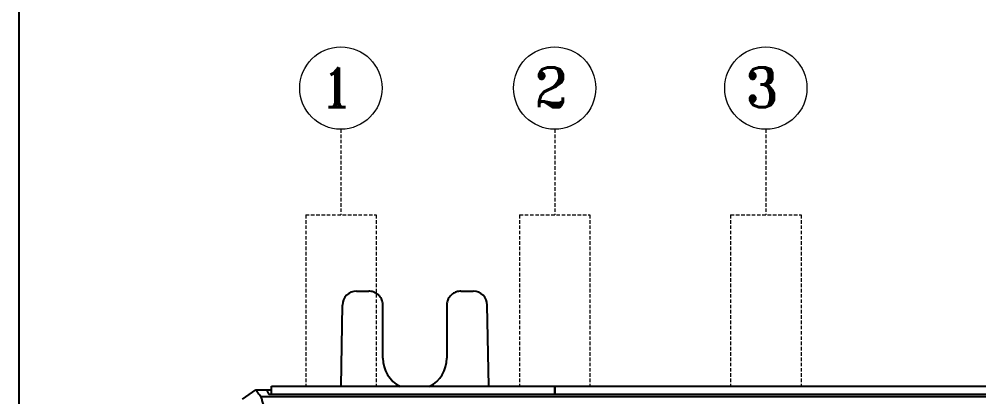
# Model space of a CAD drawing. Header units: millimetres. Extents: x 77 to 917, y 105 to 1108.
# Drawn here: x 77.4 to 145.5, y 677.2 to 704 of the extents above; entities that cross this region are included whole.
import ezdxf

# ---------------------------------------------------------------- set-up
doc = ezdxf.new("R2010")
doc.units = ezdxf.units.MM
doc.linetypes.add('DASHED2', pattern=[0.375, 0.25, -0.125])
doc.styles.add('STYLE2', font='romant.shx')

msp = doc.modelspace()

# ---------------------------------------------------------------- linework, layer by layer
at = {"color": 1, "linetype": 'DASHED2', "lineweight": 18}
for p, q in [((100.226, 696.2), (100.226, 690.115)), ((115.416, 696.2), (115.416, 690.115)), ((130.416, 696.2), (130.416, 690.115)), ((97.726, 690.115), (97.726, 677.944)), ((102.726, 690.115), (102.726, 677.944)), ((112.916, 690.115), (112.916, 677.944)), ((117.916, 690.115), (117.916, 677.944)), ((127.916, 690.115), (127.916, 677.944)), ((132.916, 690.115), (132.916, 677.944))]:
    msp.add_line(p, q, dxfattribs=at)
at = {"color": 1, "linetype": 'DASHED2', "lineweight": 5}
for p, q in [((97.726, 690.115), (102.726, 690.115)), ((112.916, 690.115), (117.916, 690.115)), ((127.916, 690.115), (132.916, 690.115))]:
    msp.add_line(p, q, dxfattribs=at)
at = {"color": 7, "linetype": 'Continuous'}
for p, q in [((101.336, 684.694), (102.214, 684.694)), ((108.749, 684.694), (109.627, 684.694)), ((100.236, 677.944), (100.337, 683.711)), ((103.214, 679.944), (103.214, 683.694)), ((107.749, 683.694), (107.749, 679.944)), ((110.727, 677.944), (110.627, 683.711)), ((93.243, 677.023), (94.187, 677.694)), ((94.187, 677.694), (95.292, 677.694)), ((94.933, 677.694), (95.102, 677.355)), ((95.292, 677.944), (115.417, 677.944)), ((95.292, 677.355), (95.292, 677.944)), ((115.417, 677.944), (115.417, 677.355)), ((115.419, 677.944), (165.669, 677.944)), ((115.419, 677.355), (115.419, 677.944)), ((166.422, 677.198), (94.541, 677.198)), ((165.861, 677.355), (95.102, 677.355))]:
    msp.add_line(p, q, dxfattribs=at)
msp.add_lwpolyline([(77.374, 1009.23), (917.29, 1009.23), (917.29, 428.192), (77.374, 428.192)], close=True)
at = {"color": 0, "linetype": 'ByBlock', "lineweight": 18}
for centre in [(100.226, 699.123), (115.416, 699.123), (130.416, 699.123)]:
    msp.add_circle(centre, 2.922, dxfattribs=at)
at = {"color": 7, "linetype": 'Continuous'}
for centre, radius, start, end in [((101.336, 683.694), 1, 90, 179), ((109.627, 683.694), 1, 1, 90), ((105.482, 679.944), 2.267, 180, 242.3898), ((105.482, 679.944), 2.267, 297.6102, 0)]:
    msp.add_arc(centre, radius, start, end, dxfattribs=at)
for points, knots in [([(103.214, 683.694), (103.214, 683.798), (103.181, 684.008), (103.037, 684.292), (102.812, 684.516), (102.528, 684.661), (102.318, 684.694), (102.214, 684.694)], [0, 0, 0, 0, 0.312844, 0.625707, 0.9386, 1.251523, 1.564464, 1.564464, 1.564464, 1.564464]), ([(108.749, 684.694), (108.645, 684.694), (108.435, 684.661), (108.152, 684.516), (107.927, 684.292), (107.782, 684.008), (107.749, 683.798), (107.749, 683.694)], [0, 0, 0, 0, 0.312941, 0.625864, 0.938757, 1.25162, 1.564464, 1.564464, 1.564464, 1.564464]), ([(94.541, 677.198), (94.506, 677.247), (94.429, 677.354), (94.311, 677.52), (94.228, 677.637), (94.187, 677.694)], [0, 0, 0, 0, 0.1789919, 0.3978668, 0.6092519, 0.6092519, 0.6092519, 0.6092519]), ([(94.541, 677.198), (94.571, 677.109), (94.616, 676.923), (94.715, 676.65), (94.775, 676.464), (94.807, 676.37)], [0, 0, 0, 0, 0.2828701, 0.5732651, 0.8697537, 0.8697537, 0.8697537, 0.8697537])]:
    msp.add_open_spline(points, degree=3, knots=knots, dxfattribs=at)

# ---------------------------------------------------------------- texts
at = {"color": 0, "style": 'STYLE2'}
for s, p in [('1', (98.754, 697.778)), ('2', (113.944, 697.778)), ('3', (128.944, 697.778))]:
    msp.add_text(s, height=2.815, dxfattribs=at).set_placement(p)

doc.saveas('drawing.dxf')
